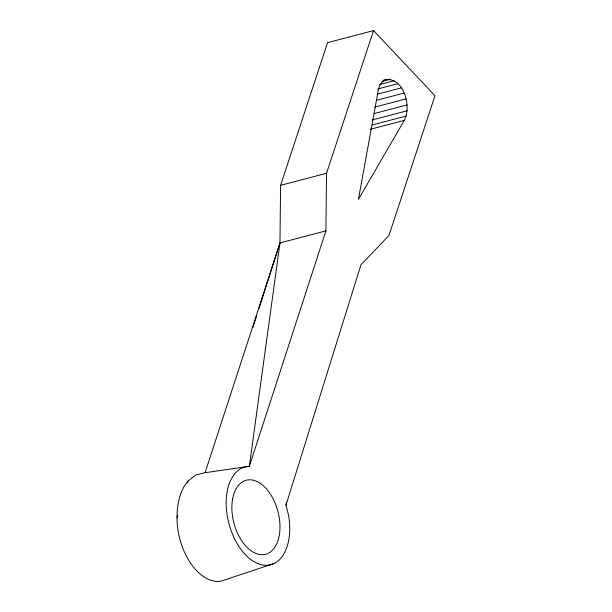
<?xml version="1.0" encoding="UTF-8"?>
<svg xmlns="http://www.w3.org/2000/svg" width="612" height="612" viewBox="0 0 612 612"><rect width="100%" height="100%" fill="white"/><g stroke="black" fill="none" stroke-linecap="round" stroke-linejoin="round"><path stroke-width="0.92" d="M274.161 563.453L225.262 579.763A51.362 30.531 75.3 0 1 177.036 517.828A61.139 36.345 75.3 0 1 187.968 481.116L195.848 474.95L205.074 472.709L249.352 466.298L279.975 242.926L280.579 185.337L327.558 42.649L373.519 30.6L434.964 95.755L388.949 235.513L360.95 264.805L285.98 505.145L288.543 515.159A50.574 30.064 75.3 0 1 266.534 565.304A50.574 30.064 75.3 0 1 227.35 516.444A50.574 30.064 75.3 0 1 249.352 466.298L325.928 230.877L326.533 173.295L373.519 30.6M285.98 505.145L286.347 502.299M386.57 79.315L383.234 80.952L380.526 84.043L378.629 88.365L358.433 199.382L404.303 120.38C411.914 106.503 403.576 75.368 383.808 80.034M177.036 517.828L177.84 515.143M187.433 482.914L187.968 481.116M252.909 327.565L256.696 315.731M259.021 308.448L279.975 242.926L325.928 230.877M205.074 472.709L279.975 242.926M382.026 81.404L390.295 79.231M379.471 84.578L394.174 80.723M377.711 88.969L397.93 83.676M377.413 94.149L401.311 87.883M376.51 100.307L404.088 93.078M374.812 107.085L406.062 98.892M374.024 113.603L407.11 104.927M372.234 119.937L407.156 110.78M372.195 124.963L406.2 116.05M370.298 129.293L404.303 120.38M280.579 185.337L326.533 173.295M232.568 499.163A38.281 22.759 75.3 0 0 262.571 554.732A38.281 22.759 75.3 0 0 272.615 497.893A38.281 22.759 75.3 0 0 232.568 499.163"/></g></svg>
